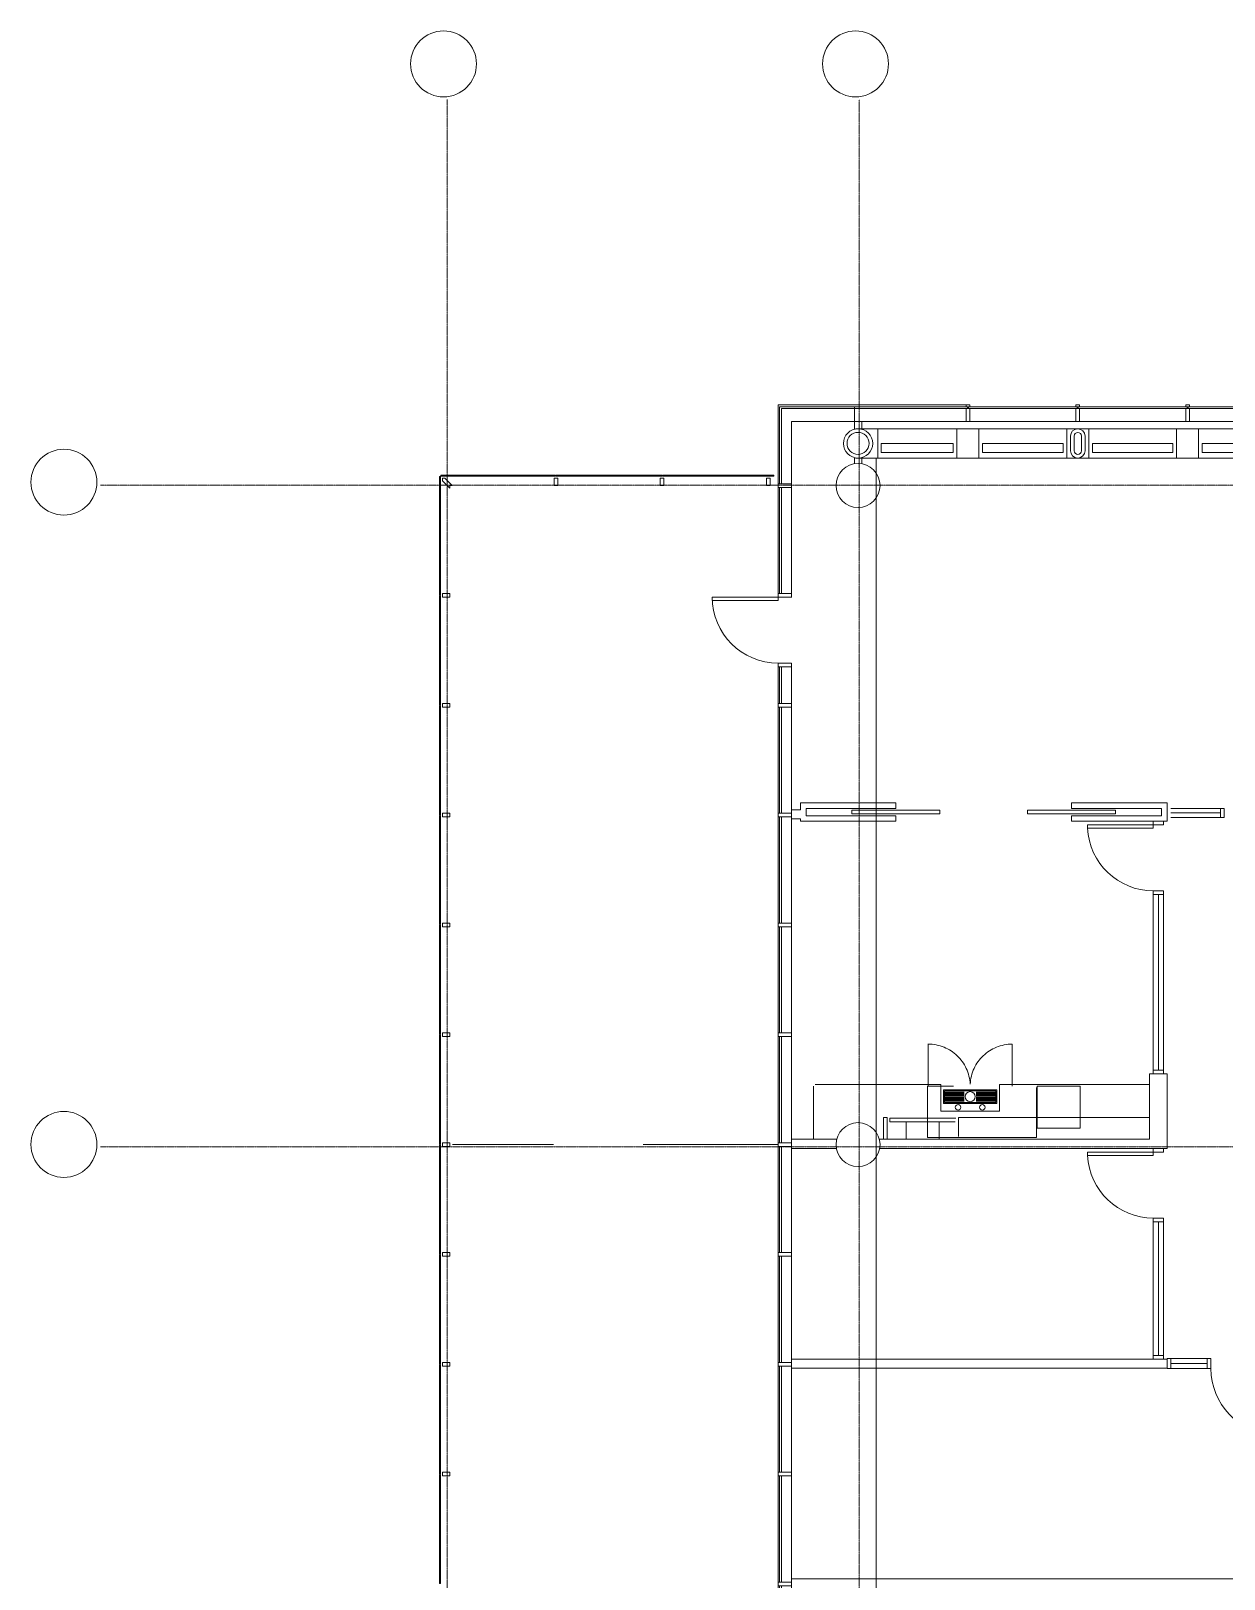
# Model space of a CAD drawing. Header units: inches. Extents: x 1756 to 10721, y -35 to 3002.
# Drawn here: x 6635 to 7286, y 2156 to 3002 of the extents above; entities that cross this region are included whole.
import ezdxf

# ---------------------------------------------------------------- set-up
doc = ezdxf.new("R2010")
doc.units = ezdxf.units.IN
doc.header["$MEASUREMENT"] = 0
for name, pattern in [('IMPORT-CENTER2 _2_', [1.125, 0.75, -0.125, 0.125, -0.125]), ('IMPORT-DGN Style 2 _2_', [122.782872, 73.669723, -49.113149]), ('IMPORT-DGN Style 3 _2_', [160.735309, 114.810935, -45.924374]), ('IMPORT-INVISIBLE', [1000, 0, -1000])]:
    doc.linetypes.add(name, pattern=pattern)
for name, color, linetype, lineweight in [('A-DOOR', 31, 'Continuous', 18), ('A-Eqpm', 250, 'Continuous', 9), ('A-flor-case', 250, 'Continuous', 9), ('A-glaz', 250, 'Continuous', 9), ('A-GLAZ-SILL', 250, 'Continuous', 9), ('A-GRID', 250, 'Continuous', 9), ('A-ROOF-LEVL', 250, 'Continuous', 9), ('A-WALL', 113, 'Continuous', 18), ('A-WALL-HEAD', 250, 'IMPORT-INVISIBLE', 9), ('Occupancy Load Calculation', 250, 'Continuous', 9), ('S-Cols', 250, 'Continuous', 9), ('USB 03_modified_dwg', 252, 'Continuous', 9)]:
    doc.layers.add(name, color=color, linetype=linetype, lineweight=lineweight)

# ---------------------------------------------------------------- blocks, each defined once
blk = doc.blocks.new('USB 03_modified_dwg__U51-412619-Overall Floor Plan')
at = {"layer": 'A-glaz'}
for p, q in [((-2.87, 122), (-2.87, 180)), ((-1.87, 122), (-1.87, 180)), ((-2.87, 62), (-2.87, 120)), ((-1.87, 62), (-1.87, 120)), ((-2.87, 2), (-2.87, 60)), ((-1.87, 2), (-1.87, 60)), ((-2.87, -58), (-2.87, 0)), ((-1.87, -58), (-1.87, 0)), ((-2.87, -118), (-2.87, -60)), ((-1.87, -118), (-1.87, -60)), ((-2.87, -178), (-2.87, -120)), ((-1.87, -178), (-1.87, -120))]:
    blk.add_line(p, q, dxfattribs=at)
at = {"layer": 'A-glaz', "flags": 128}
for points in [[(3.63, 120), (-3.62, 120), (-3.62, 122), (3.63, 122)], [(3.63, 60), (-3.62, 60), (-3.62, 62), (3.63, 62)], [(3.63, 0), (-3.62, 0), (-3.62, 2), (3.63, 2)], [(3.63, -60), (-3.62, -60), (-3.62, -58), (3.63, -58)], [(3.63, -120), (-3.62, -120), (-3.62, -118), (3.63, -118)], [(3.63, -180), (-3.62, -180), (-3.62, -178), (3.63, -178)]]:
    blk.add_lwpolyline(points, close=True, dxfattribs=at)
blk = doc.blocks.new('USB 03_modified_dwg__U58-412639-Overall Floor Plan')
at = {"layer": 'A-DOOR', "color": 250, "lineweight": 9, "flags": 128}
blk.add_lwpolyline([(-18, 18), (-16.25, 18), (-16.25, -18), (-18, -18)], close=True, dxfattribs=at)
at = {"layer": 'A-DOOR', "color": 250, "lineweight": 9}
blk.add_arc((-18, 18), 36, 270, 360, dxfattribs=at)
blk = doc.blocks.new('USB 03_modified_dwg_DR1_2-412640-Overall Floor Plan')
at = {"layer": 'A-glaz', "flags": 128}
for points in [[(2, 7.25), (0, 7.25), (0, 0), (2, 0)], [(40, 7.25), (38, 7.25), (38, 0), (40, 0)]]:
    blk.add_lwpolyline(points, close=True, dxfattribs=at)
at = {"layer": 'A-WALL-HEAD'}
for p, q in [((2, 7.25), (38, 7.25)), ((2, 0), (38, 0))]:
    blk.add_line(p, q, dxfattribs=at)
blk.add_blockref('USB 03_modified_dwg__U58-412639-Overall Floor Plan', (20, -18))
blk = doc.blocks.new('USB 03_modified_dwg__U100-412655-Overall Floor Plan')
at = {"layer": 'A-flor-case'}
for p, q in [((-2.69, 13.5), (-0.19, 13.5)), ((-2.69, 13), (-0.19, 13)), ((-2.69, 12.5), (-0.19, 12.5)), ((-2.69, 12), (-0.19, 12)), ((-2.69, 11.5), (-0.19, 11.5)), ((-2.69, 11), (-0.19, 11)), ((-2.69, 10.5), (-0.19, 10.5)), ((-2.69, 10), (-0.19, 10)), ((-2.69, 9.5), (-0.19, 9.5)), ((-2.69, 9), (-0.19, 9)), ((-2.69, 8.5), (-0.19, 8.5)), ((2.69, 13.5), (0.19, 13.5)), ((2.69, 13), (0.19, 13)), ((2.69, 12.5), (0.19, 12.5)), ((2.69, 12), (0.19, 12)), ((2.69, 11.5), (0.19, 11.5)), ((2.69, 11), (0.19, 11)), ((2.69, 10.5), (0.19, 10.5)), ((2.69, 10), (0.19, 10)), ((2.69, 9.5), (0.19, 9.5)), ((2.69, 9), (0.19, 9)), ((2.69, 8.5), (0.19, 8.5)), ((-2.69, 8), (-0.19, 8)), ((-2.69, 7.5), (-0.19, 7.5)), ((-2.69, 7), (-0.19, 7)), ((-2.69, 6.5), (-0.19, 6.5)), ((-2.69, 6), (-0.19, 6)), ((-2.69, 5.5), (-0.19, 5.5)), ((-2.69, 5), (-0.19, 5)), ((-2.69, 4.5), (-0.19, 4.5)), ((-2.69, 4), (-0.19, 4)), ((-2.69, 3.5), (-0.19, 3.5)), ((2.69, 8), (0.19, 8)), ((2.69, 7.5), (0.19, 7.5)), ((2.69, 7), (0.19, 7)), ((2.69, 6.5), (0.19, 6.5)), ((2.69, 6), (0.19, 6)), ((2.69, 5.5), (0.19, 5.5)), ((2.69, 5), (0.19, 5)), ((2.69, 4.5), (0.19, 4.5)), ((2.69, 4), (0.19, 4)), ((2.69, 3.5), (0.19, 3.5)), ((-2.69, -3.5), (-0.19, -3.5)), ((-2.69, -4), (-0.19, -4)), ((-2.69, -4.5), (-0.19, -4.5)), ((-2.69, -5), (-0.19, -5)), ((-2.69, -5.5), (-0.19, -5.5)), ((-2.69, -6), (-0.19, -6)), ((-2.69, -6.5), (-0.19, -6.5)), ((-2.69, -7), (-0.19, -7)), ((-2.69, -7.5), (-0.19, -7.5)), ((-2.69, -8), (-0.19, -8)), ((2.69, -3.5), (0.19, -3.5)), ((2.69, -4), (0.19, -4)), ((2.69, -4.5), (0.19, -4.5)), ((2.69, -5), (0.19, -5)), ((2.69, -5.5), (0.19, -5.5)), ((2.69, -6), (0.19, -6)), ((2.69, -6.5), (0.19, -6.5)), ((2.69, -7), (0.19, -7)), ((2.69, -7.5), (0.19, -7.5)), ((2.69, -8), (0.19, -8)), ((-2.69, -8.5), (-0.19, -8.5)), ((-2.69, -9), (-0.19, -9)), ((-2.69, -9.5), (-0.19, -9.5)), ((-2.69, -10), (-0.19, -10)), ((-2.69, -10.5), (-0.19, -10.5)), ((-2.69, -11), (-0.19, -11)), ((-2.69, -11.5), (-0.19, -11.5)), ((-2.69, -12), (-0.19, -12)), ((-2.69, -12.5), (-0.19, -12.5)), ((-2.69, -13), (-0.19, -13)), ((-2.69, -13.5), (-0.19, -13.5)), ((2.69, -8.5), (0.19, -8.5)), ((2.69, -9), (0.19, -9)), ((2.69, -9.5), (0.19, -9.5)), ((2.69, -10), (0.19, -10)), ((2.69, -10.5), (0.19, -10.5)), ((2.69, -11), (0.19, -11)), ((2.69, -11.5), (0.19, -11.5)), ((2.69, -12), (0.19, -12)), ((2.69, -12.5), (0.19, -12.5)), ((2.69, -13), (0.19, -13)), ((2.69, -13.5), (0.19, -13.5))]:
    blk.add_line(p, q, dxfattribs=at)
at = {"layer": 'A-flor-case', "flags": 128}
for points in [[(-3.69, 14.5), (3.69, 14.5), (3.69, -14.5), (-3.69, -14.5)], [(-3.19, 14), (3.19, 14), (3.19, -14), (-3.19, -14)]]:
    blk.add_lwpolyline(points, close=True, dxfattribs=at)
at = {"layer": 'A-flor-case'}
blk.add_circle((0, 0), 2.75, dxfattribs=at)
blk = doc.blocks.new('USB 03_modified_dwg-397434-Overall Floor Plan')
at = {"layer": 'A-DOOR', "color": 250, "lineweight": 9, "flags": 128}
for points in [[(38.62, 2384.83), (86.62, 2384.83), (86.62, 2382.83), (38.62, 2382.83)], [(134.62, 2384.83), (182.62, 2384.83), (182.62, 2382.83), (134.62, 2382.83)], [(167.25, 2376.83), (203.25, 2376.83), (203.25, 2375.08), (167.25, 2375.08)], [(203.25, 2200.08), (208.75, 2200.08), (208.75, 2198.08), (203.25, 2198.08)], [(203.25, 2196.33), (167.25, 2196.33), (167.25, 2198.08), (203.25, 2198.08)], [(203.25, 2162.08), (208.75, 2162.08), (208.75, 2160.08), (203.25, 2160.08)], [(234.74, 2085.33), (232.74, 2085.33), (232.74, 2079.83), (234.74, 2079.83)]]:
    blk.add_lwpolyline(points, close=True, dxfattribs=at)
at = {"layer": 'A-DOOR', "color": 250, "lineweight": 9}
for centre, radius, start, end in [((203.25, 2376.83), 36, 182.78631, 270), ((203.25, 2198.08), 36, 182.78631, 270), ((270.82, 2079.86), 36.08, 180.05209, 267.09391)]:
    blk.add_arc(centre, radius, start, end, dxfattribs=at)
at = {"layer": 'A-Eqpm', "linetype": 'IMPORT-DGN Style 2 _2_'}
for p, q in [((68.37, 2205.08), (68.37, 2214.58)), ((86.37, 2205.08), (86.37, 2214.58))]:
    blk.add_line(p, q, dxfattribs=at)
at = {"layer": 'A-Eqpm', "linetype": 'IMPORT-DGN Style 3 _2_', "flags": 128}
for points in [[(79.88, 2234.08), (79.88, 2206.08), (139.38, 2206.08), (139.38, 2234.08)], [(139.87, 2234.08), (139.87, 2211.08), (163.37, 2211.08), (163.37, 2234.08)]]:
    blk.add_lwpolyline(points, close=True, dxfattribs=at)
at = {"layer": 'A-Eqpm', "linetype": 'IMPORT-DGN Style 2 _2_', "flags": 128}
blk.add_lwpolyline([(95.37, 2216.58), (59.37, 2216.58), (59.37, 2214.58), (95.37, 2214.58)], close=True, dxfattribs=at)
at = {"layer": 'A-flor-case', "linetype": 'IMPORT-DGN Style 3 _2_'}
for p, q in [((80.27, 2257.08), (80.27, 2234.08)), ((80.38, 2257.17), (80.38, 2234.08)), ((126.23, 2257.08), (126.23, 2234.08))]:
    blk.add_line(p, q, dxfattribs=at)
at = {"layer": 'A-flor-case'}
blk.add_line((17.62, 2234.08), (17.62, 2205.08), dxfattribs=at)
at = {"layer": 'A-flor-case', "flags": 128}
blk.add_lwpolyline([(201.25, 2235.08), (119.25, 2235.08), (119.25, 2220.45), (87.25, 2220.45), (87.25, 2235.08), (18.62, 2235.08)], dxfattribs=at)
at = {"layer": 'A-flor-case', "linetype": 'IMPORT-DGN Style 3 _2_', "flags": 128}
for points in [[(55.87, 2205.08), (55.87, 2217.08), (57.87, 2217.08), (57.87, 2205.08)], [(201.25, 2217.08), (96.87, 2217.08), (96.87, 2205.08)]]:
    blk.add_lwpolyline(points, dxfattribs=at)
at = {"layer": 'A-flor-case'}
for centre in [(96.63, 2222.58), (109.87, 2222.58)]:
    blk.add_circle(centre, 1.5, dxfattribs=at)
at = {"layer": 'A-flor-case', "linetype": 'IMPORT-DGN Style 3 _2_'}
for centre, start, end in [((80.27, 2234.08), 2.75911, 90), ((126.23, 2234.08), 90, 177.24089)]:
    blk.add_arc(centre, 23, start, end, dxfattribs=at)
at = {"layer": 'A-glaz'}
for p, q in [((40, 2592.95), (40, 2605.2)), ((101.75, 2604.2), (101.75, 2605.2)), ((102.25, 2604.2), (102.25, 2605.2)), ((161.75, 2604.2), (161.75, 2605.2)), ((162.25, 2604.2), (162.25, 2605.2)), ((221.75, 2604.2), (221.75, 2605.2)), ((222.25, 2604.2), (222.25, 2605.2)), ((101, 2597.2), (101, 2604.2)), ((103, 2597.2), (103, 2604.2)), ((161, 2597.2), (161, 2604.2)), ((163, 2597.2), (163, 2604.2)), ((221, 2597.2), (221, 2604.2)), ((223, 2597.2), (223, 2604.2)), ((-0.87, 2503.2), (-0.87, 2561.2)), ((0.13, 2503.2), (0.13, 2561.2)), ((-1.62, 1581.2), (-1.62, 2463.2)), ((-0.87, 2443.2), (-0.87, 2463.2)), ((0.13, 2443.2), (0.13, 2463.2)), ((-0.87, 2383.2), (-0.87, 2441.2)), ((0.13, 2383.2), (0.13, 2441.2)), ((-0.87, 2323.2), (-0.87, 2381.2)), ((0.13, 2323.2), (0.13, 2381.2)), ((239.87, 2383.33), (212.75, 2383.33)), ((206, 2338.83), (206, 2242.83)), ((-0.87, 2263.2), (-0.87, 2321.2)), ((0.13, 2263.2), (0.13, 2321.2)), ((-0.87, 2203.2), (-0.87, 2261.2)), ((0.13, 2203.2), (0.13, 2261.2)), ((206, 2160.08), (206, 2087.08)), ((212.75, 2082.58), (232.74, 2082.58))]:
    blk.add_line(p, q, dxfattribs=at)
at = {"layer": 'A-glaz', "flags": 128}
for points in [[(101, 2606.2), (-1.62, 2606.2), (-1.62, 2602.2), (-1.62, 2503.2)], [(2965, 2602.79), (2966.25, 2602.79), (2966.25, 2605.2), (-0.87, 2605.2), (-0.87, 2563.2)], [(103, 2605.2), (103, 2606.2), (101, 2606.2), (101, 2605.2)], [(163, 2605.2), (163, 2606.2), (161, 2606.2), (161, 2605.2)], [(223, 2605.2), (223, 2606.2), (221, 2606.2), (221, 2605.2)], [(0.13, 2563.2), (0.13, 2604.2), (2966.25, 2604.2)]]:
    blk.add_lwpolyline(points, dxfattribs=at)
for points in [[(-186.63, 2567.08), (-186.12, 2567.08), (-186.12, 2502.39), (-186.63, 2502.39)], [(-123.19, 2567.83), (-123.19, 2567.33), (-185.88, 2567.33), (-185.88, 2567.83)], [(-185, 2566.2), (-185, 2564.79), (-181, 2560.79), (-181, 2562.2), (-179.59, 2562.2), (-183.59, 2566.2)], [(-122, 2562.2), (-122, 2566.2), (-124, 2566.2), (-124, 2562.2)], [(-122.81, 2567.83), (-122.81, 2567.33), (-65.19, 2567.33), (-65.19, 2567.83)], [(-64, 2562.2), (-64, 2566.2), (-66, 2566.2), (-66, 2562.2)], [(-64.81, 2567.83), (-64.81, 2567.33), (-4.04, 2567.33), (-4.04, 2567.83)], [(-6, 2562.2), (-6, 2566.2), (-8, 2566.2), (-8, 2562.2)], [(5.62, 2561.2), (5.62, 2563.2), (-1.62, 2563.2), (-1.62, 2561.2)], [(-181, 2501.2), (-185, 2501.2), (-185, 2503.2), (-181, 2503.2)], [(-186.63, 2502.01), (-186.63, 2442.39), (-186.12, 2442.39), (-186.12, 2502.01)], [(-186.63, 2442.01), (-186.63, 2382.39), (-186.12, 2382.39), (-186.12, 2442.01)], [(-181, 2441.2), (-185, 2441.2), (-185, 2443.2), (-181, 2443.2)], [(5.62, 2441.2), (-1.62, 2441.2), (-1.62, 2443.2), (5.62, 2443.2)], [(-186.63, 2382.01), (-186.12, 2382.01), (-186.12, 2322.39), (-186.63, 2322.39)], [(-181, 2381.2), (-185, 2381.2), (-185, 2383.2), (-181, 2383.2)], [(5.62, 2381.2), (-1.62, 2381.2), (-1.62, 2383.2), (5.62, 2383.2)], [(-186.63, 2322.01), (-186.63, 2262.39), (-186.12, 2262.39), (-186.12, 2322.01)], [(-181, 2321.2), (-185, 2321.2), (-185, 2323.2), (-181, 2323.2)], [(5.62, 2321.2), (-1.62, 2321.2), (-1.62, 2323.2), (5.62, 2323.2)], [(-186.63, 2262.01), (-186.63, 2202.39), (-186.12, 2202.39), (-186.12, 2262.01)], [(-181, 2261.2), (-185, 2261.2), (-185, 2263.2), (-181, 2263.2)], [(5.62, 2261.2), (-1.62, 2261.2), (-1.62, 2263.2), (5.62, 2263.2)], [(-186.63, 2202.01), (-186.63, 2142.39), (-186.12, 2142.39), (-186.12, 2202.01)], [(-181, 2201.2), (-185, 2201.2), (-185, 2203.2), (-181, 2203.2)], [(5.62, 2201.2), (-1.62, 2201.2), (-1.62, 2203.2), (5.62, 2203.2)], [(-186.63, 2142.01), (-186.63, 2082.39), (-186.12, 2082.39), (-186.12, 2142.01)], [(-181, 2141.2), (-185, 2141.2), (-185, 2143.2), (-181, 2143.2)], [(-186.63, 2082.01), (-186.63, 2022.39), (-186.12, 2022.39), (-186.12, 2082.01)], [(-181, 2081.2), (-185, 2081.2), (-185, 2083.2), (-181, 2083.2)], [(-186.63, 2022.01), (-186.63, 1962.39), (-186.12, 1962.39), (-186.12, 2022.01)], [(-181, 2021.2), (-185, 2021.2), (-185, 2023.2), (-181, 2023.2)]]:
    blk.add_lwpolyline(points, close=True, dxfattribs=at)
at = {"layer": 'A-GLAZ-SILL'}
for p, q in [((5.62, 2597.2), (2957, 2597.2)), ((5.62, 2597.16), (5.62, 2503.2)), ((5.62, 2463.2), (5.62, 1581.2)), ((239.87, 2385.83), (212.75, 2385.83)), ((239.87, 2380.83), (212.75, 2380.83)), ((203.25, 2338.83), (203.25, 2242.83)), ((208.75, 2242.83), (208.75, 2338.83)), ((203.25, 2160.08), (203.25, 2087.08)), ((208.75, 2087.08), (208.75, 2160.08)), ((212.75, 2085.33), (232.74, 2085.33)), ((232.74, 2079.83), (212.75, 2079.83))]:
    blk.add_line(p, q, dxfattribs=at)
at = {"layer": 'A-GLAZ-SILL', "flags": 128}
for points in [[(96, 2593.2), (52.81, 2593.2), (52.81, 2577.2), (96, 2577.2), (96, 2593.2), (96, 2577.2), (52.81, 2577.2), (52.81, 2593.2)], [(156, 2593.2), (156, 2577.2), (108, 2577.2), (108, 2593.2), (156, 2593.2), (156, 2577.2), (108, 2577.2), (108, 2593.2)], [(216, 2593.2), (216, 2577.2), (168, 2577.2), (168, 2593.2), (216, 2593.2), (216, 2577.2), (168, 2577.2), (168, 2593.2)], [(276, 2593.2), (276, 2577.2), (276, 2593.2), (228, 2593.2), (228, 2577.2), (276, 2577.2), (228, 2577.2), (228, 2593.2)], [(54.7, 2580.2), (54.7, 2585.2), (94, 2585.2), (94, 2580.2), (54.7, 2580.2), (54.7, 2585.2), (94, 2585.2), (94, 2580.2)], [(110, 2580.2), (154, 2580.2), (110, 2580.2), (110, 2585.2), (154, 2585.2), (154, 2580.2), (154, 2585.2), (110, 2585.2)], [(170, 2580.2), (214, 2580.2), (214, 2585.2), (170, 2585.2), (214, 2585.2), (214, 2580.2), (170, 2580.2), (170, 2585.2)], [(230, 2580.2), (230, 2585.2), (274, 2585.2), (274, 2580.2), (230, 2580.2), (274, 2580.2), (274, 2585.2), (230, 2585.2)]]:
    blk.add_lwpolyline(points, close=True, dxfattribs=at)
at = {"layer": 'A-GRID', "linetype": 'IMPORT-CENTER2 _2_'}
for p, q in [((-182.32, -152.6), (-182.32, 2773.12)), ((42.68, 1124.95), (42.68, 2773.12)), ((3130.32, 2562.48), (-371.64, 2562.48)), ((-371.64, 2200.94), (3130.25, 2200.94))]:
    blk.add_line(p, q, dxfattribs=at)
at = {"layer": 'A-GRID'}
for centre in [(-184.37, 2792.49), (40.63, 2792.49), (-391.69, 2564.03), (-391.69, 2202.31)]:
    blk.add_circle(centre, 18, dxfattribs=at)
at = {"layer": 'A-ROOF-LEVL', "linetype": 'IMPORT-DGN Style 2 _2_'}
blk.add_line((-1.62, 2202.2), (-179.5, 2202.2), dxfattribs=at)
at = {"layer": 'A-WALL', "color": 250, "lineweight": 9}
for p, q in [((44, 2592.95), (44, 2597.2)), ((52.81, 2593.2), (40.81, 2593.2)), ((108, 2593.2), (96, 2593.2)), ((168, 2593.2), (156, 2593.2)), ((228, 2593.2), (216, 2593.2)), ((40, 2574.03), (40, 2577.45)), ((52.81, 2577.2), (40.81, 2577.2)), ((44, 2574.03), (44, 2577.45)), ((108, 2577.2), (96, 2577.2)), ((168, 2577.2), (156, 2577.2)), ((228, 2577.2), (216, 2577.2)), ((239.87, 2380.83), (239.87, 2385.83)), ((239.87, 2380.83), (239.87, 2385.83)), ((241.88, 2385.83), (239.87, 2385.83)), ((239.87, 2385.83), (241.88, 2385.83)), ((241.88, 2380.83), (241.88, 2385.83)), ((241.88, 2380.83), (241.88, 2385.83)), ((241.88, 2380.83), (239.87, 2380.83)), ((239.87, 2380.83), (241.88, 2380.83)), ((30.35, 2205.08), (5.62, 2205.08)), ((30.19, 2200.08), (5.62, 2200.08))]:
    blk.add_line(p, q, dxfattribs=at)
at = {"layer": 'A-WALL', "color": 250, "lineweight": 9, "flags": 128}
for points in [[(5.62, 2385.08), (10.62, 2385.08), (10.62, 2388.83), (62.62, 2388.83), (62.62, 2385.83), (13.62, 2385.83), (13.62, 2381.83), (62.62, 2381.83), (62.62, 2378.83), (10.62, 2378.83), (10.62, 2380.08), (5.62, 2380.08)], [(53.81, 2200.08), (210.75, 2200.08), (210.75, 2240.83), (201.25, 2240.83), (201.25, 2205.08), (53.74, 2205.08)], [(5.62, 1965.08), (272.74, 1965.08), (272.74, 2146.52), (277.74, 2146.52), (277.74, 2130.52), (281.74, 2130.52), (281.74, 2125.52), (277.74, 2125.52), (277.74, 1965.08), (361.74, 1965.08)], [(5.62, 2080.08), (210.75, 2080.08), (210.75, 2085.08), (5.62, 2085.08)]]:
    blk.add_lwpolyline(points, dxfattribs=at)
for points in [[(158.62, 2385.83), (158.62, 2388.83), (210.75, 2388.83), (210.75, 2378.83), (158.62, 2378.83), (158.62, 2381.83), (207.75, 2381.83), (207.75, 2385.83)], [(203.25, 2378.83), (208.75, 2378.83), (208.75, 2376.83), (203.25, 2376.83)], [(203.25, 2340.83), (208.75, 2340.83), (208.75, 2338.83), (203.25, 2338.83)], [(203.25, 2242.83), (208.75, 2242.83), (208.75, 2240.83), (203.25, 2240.83)], [(203.25, 2087.08), (208.75, 2087.08), (208.75, 2085.08), (203.25, 2085.08)], [(210.75, 2085.33), (212.75, 2085.33), (212.75, 2079.83), (210.75, 2079.83)]]:
    blk.add_lwpolyline(points, close=True, dxfattribs=at)
at = {"layer": 'Occupancy Load Calculation', "flags": 128}
blk.add_lwpolyline([(51.83, 1124.95), (51.83, 2577.2), (2937, 2577.2), (2937, 52.2)], dxfattribs=at)
at = {"layer": 'S-Cols'}
for p, q in [((158, 2581.2), (158, 2589.2)), ((160, 2581.2), (160, 2589.2)), ((164, 2581.2), (164, 2589.2)), ((166, 2581.2), (166, 2589.2))]:
    blk.add_line(p, q, dxfattribs=at)
for centre, radius in [((42, 2585.2), 8), ((42, 2585.2), 6), ((42, 2562.2), 12), ((42, 2202.2), 12)]:
    blk.add_circle(centre, radius, dxfattribs=at)
for centre, radius, start, end in [((162, 2589.2), 4, 0, 180), ((162, 2589.2), 2, 0, 180), ((162, 2581.2), 4, 180, 0), ((162, 2581.2), 2, 180, 0)]:
    blk.add_arc(centre, radius, start, end, dxfattribs=at)
at = {"rotation": 270}
for name, p in [('USB 03_modified_dwg_DR1_2-412640-Overall Floor Plan', (-1.62, 2503.2)), ('USB 03_modified_dwg__U100-412655-Overall Floor Plan', (103.25, 2228.39))]:
    blk.add_blockref(name, p, dxfattribs=at)
blk.add_blockref('USB 03_modified_dwg__U51-412619-Overall Floor Plan', (2, 2021.2))

msp = doc.modelspace()

# ---------------------------------------------------------------- block references
at = {"layer": 'USB 03_modified_dwg', "color": 250}
msp.add_blockref('USB 03_modified_dwg-397434-Overall Floor Plan', (7044.57, 191.26), dxfattribs=at)

doc.saveas('drawing.dxf')
